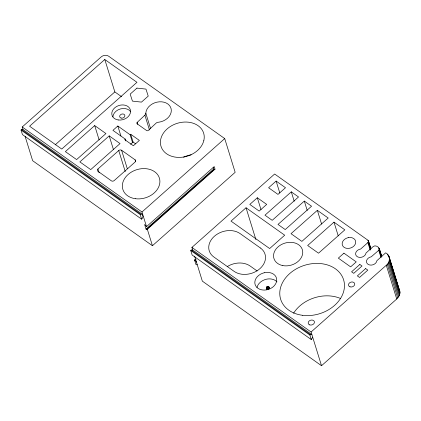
<?xml version="1.0" encoding="UTF-8"?>
<svg xmlns="http://www.w3.org/2000/svg" width="421" height="421" viewBox="0 0 421 421"><rect width="100%" height="100%" fill="white"/><g stroke="black" fill="none" stroke-linecap="round" stroke-linejoin="round"><path stroke-width="0.63" d="M388.983 256.263L399.787 291.085C400.46 294.053 398.934 297.063 396.735 298.994L321.523 365.723L311.087 331.995L386.294 265.267C390.451 262.241 390.677 255.11 385.678 252.821L376.874 260.715A5.315 4.089 -17.2 0 1 371.469 265.088A5.315 4.089 -17.2 0 1 366.47 261.62A5.315 4.089 -17.2 0 1 371.243 256.805L378.747 250.3C380.979 247.785 375.421 244.475 373.322 246.448L366.023 253.01A5.315 4.089 -17.2 0 1 360.834 257.363A5.315 4.089 -17.2 0 1 355.64 254.258A5.315 4.089 -17.2 0 1 359.739 249.258L360.592 249.074L367.891 242.596L368.533 241.354L367.949 240.238L274.639 174.015L191.908 247.416L192.707 250.011L311.887 334.59L310.44 334.621L191.26 250.037L190.745 250.495L192.15 255.026L311.329 339.61L312.682 337.153M145.834 113.312L145.866 112.639A12.983 9.988 -17.2 0 1 159.296 101.814A12.983 9.988 -17.2 0 1 171.31 110.76A12.983 9.988 -17.2 0 1 158.722 122.211L158.096 122.264A2.673 2.058 -17.2 0 0 156.112 123.132L148.387 130.357A1.237 0.953 -17.2 0 1 146.65 130.563L137.172 123.837A1.316 1.016 -17.2 0 1 137.178 122.4L144.892 115.17A3.379 2.6 -17.2 0 0 145.834 113.312L150.613 128.752M266.34 287.843C266.419 286.333 269.356 286.038 269.193 287.764C268.998 288.511 268.172 288.938 267.435 288.885C266.135 289.064 266.067 286.343 266.73 289.227M23.013 129.579L21.566 129.61L21.05 130.068L22.455 134.599L141.635 219.178L142.145 218.72L142.987 216.72L142.193 214.163L23.013 129.579L22.208 126.984L101.182 56.919A5.315 4.089 -17.2 0 1 108.56 56.151L224.719 138.588L235.16 172.315L152.428 245.717L32.649 160.711L25.149 136.488M104.797 59.487L29.591 126.216L61.75 149.045L136.962 82.311L104.797 59.487L114.838 91.915L121.627 96.735M55.162 144.866L114.838 91.915M94.699 125.584L65.371 151.613L76.606 159.585L105.939 133.562L94.699 125.584L99.14 139.93M132.536 142.535L130.126 134.752L117.822 126.021L112.933 130.357L125.237 139.088L125.795 140.882M109.197 135.872L79.864 161.896L90.72 169.6L120.048 143.577L109.197 135.872L113.444 149.592M125.237 139.088L124.674 139.588L133.357 145.75L139.372 140.414L130.689 134.252L130.126 134.752M135.067 159.812A2.058 1.584 -17.2 0 1 135.015 162.101L114.238 180.535A2.058 1.584 -17.2 0 1 111.376 180.835L97.898 171.268A2.058 1.584 -17.2 0 1 97.956 168.979L118.733 150.544A2.058 1.584 -17.2 0 1 121.59 150.25L135.067 159.812L135.641 161.664M130.578 144.266L133.099 142.035L130.689 134.252M146.519 226.635L144.603 224.493L146.019 229.071L146.519 229.429L147.324 229.219L215.01 169.163L214.21 166.579L146.519 226.635L141.988 211.989L224.719 138.588M141.635 219.178L140.23 214.647L140.746 214.189L142.193 214.163M146.019 229.071L213.71 169.016L213.179 167.3M146.519 229.429L214.21 169.368L215.01 169.163M246.043 207.769L230.997 221.114L269.65 248.543L284.696 235.197L246.043 207.769L255.889 239.57M257.326 197.759L249.8 204.432L259.178 211.084L266.698 204.411L257.326 197.759L260.999 209.626M276.129 181.077L268.603 187.75L277.981 194.402L285.501 187.729L276.129 181.077L279.802 192.944M197.233 264.63L196.439 264.835L195.944 264.488L194.544 259.952L195.523 259.083M194.544 259.952L195.039 260.304L196.018 259.436M291.29 191.839L264.967 215.194L272.203 220.33L298.526 196.975L291.29 191.839L294.19 201.206M304.315 201.08L277.992 224.44L285.228 229.571L311.551 206.216L304.315 201.08L307.214 210.453M317.345 210.326L291.016 233.681L301.873 241.386L328.196 218.031L317.345 210.326L321.597 224.067M333.985 222.141L307.662 245.496L318.518 253.2L344.841 229.845L333.985 222.141L338.242 235.881M311.329 339.61L309.924 335.074L310.44 334.621M191.26 250.037L192.707 250.011M213.71 169.016L214.21 169.368M133.099 142.035L135.651 143.845M257.126 270.966L250.195 266.046A18.598 14.309 -17.2 0 0 227.177 266.63M22.208 126.984L141.988 211.989M191.908 247.416L311.087 331.995M21.566 129.61L140.746 214.189M21.05 130.068L140.23 214.647M190.745 250.495L309.924 335.074M321.523 365.723L202.343 281.144L194.602 256.136M195.039 260.304L196.444 262.072M398.861 288.964L399.787 291.085M389.509 258.51L399.95 292.237M388.42 255.242L399.945 292.321M389.467 259.694L399.903 293.421M387.673 254.316L388.057 255.563M389.214 260.888L399.65 294.611M388.757 262.062L399.197 295.789M388.109 263.199L398.55 296.926M387.283 264.272L397.724 298M386.294 265.267L396.735 298.994M379.326 248.632L381.863 256.821M378.805 247.943L381.726 256.61M379.305 249.495L381.642 257.042M379.089 249.921L381.226 256.831M378.747 250.3L380.884 257.21M368.47 240.928L370.812 248.495M368.275 240.549L370.869 248.906M368.449 241.791L370.591 248.711M367.949 240.238L370.464 248.353M368.233 242.217L370.564 249.753M367.891 242.596L370.222 250.132M268.872 286.859L269.256 288.096M268.745 286.769L269.324 288.627M268.609 286.696L269.182 288.553M268.456 286.638L269.03 288.496M268.288 286.601L268.866 288.453M268.119 286.575L268.882 289.053M267.94 286.575L268.709 289.048M267.761 286.585L268.524 289.064M267.577 286.617L268.345 289.095M267.403 286.669L268.172 289.143M267.23 286.738L267.998 289.211M267.072 286.817L267.835 289.295M266.919 286.917L267.493 288.769M266.782 287.022L267.356 288.88M266.661 287.143L267.235 289.001M266.556 287.275L267.13 289.132M266.472 287.411L267.046 289.269M266.404 287.554L266.788 288.79M266.361 287.701L266.746 288.938M144.892 115.17L149.481 129.994M137.178 122.4L137.751 124.253M117.822 126.021L120.916 136.015M147.324 229.219L152.428 245.717M121.59 150.25L127.326 168.779M118.733 150.544L125.232 171.547M97.956 168.979L99.103 172.684M379.126 248.253L381.563 256.294M256.989 287.485A11.162 8.588 -17.2 0 1 264.925 279.628L266.272 279.249A11.162 8.588 -17.2 0 1 270.371 278.923L271.687 279.097A11.162 8.588 -17.2 0 1 276.96 281.86M293.579 313.24A32.949 25.349 -17.2 0 1 340.236 298.357M183.572 157.18A22.318 17.172 -17.2 0 1 191.118 154.839M112.896 116.806A9.567 7.362 -17.2 0 1 120.406 108.944A9.567 7.362 -17.2 0 1 130.731 111.781M203.827 140.535L203.517 141.645A22.318 17.172 -17.2 0 1 186.298 156.449L184.935 156.775A22.318 17.172 -17.2 0 1 160.406 142.603A22.318 17.172 -17.2 0 1 184.293 122.069A22.318 17.172 -17.2 0 1 203.827 140.535M136.946 88.105L130.178 94.109L132.436 101.114L141.461 102.114L148.229 96.109L145.971 89.105L136.946 88.105M343.931 253.163L338.326 258.131L350.63 266.867L356.234 261.894L343.931 253.163M359.85 264.462L351.577 271.803L353.751 273.34L362.023 266.004L359.85 264.462M365.638 268.572L357.366 275.908L359.539 277.45L367.812 270.108L365.638 268.572M264.262 272.766L262.915 273.145A11.162 8.588 -17.2 0 0 256.589 287.117A11.162 8.588 -17.2 0 0 274.297 285.717A11.162 8.588 -17.2 0 0 269.682 272.608L268.366 272.44A11.162 8.588 -17.2 0 0 264.262 272.766M348.293 237.649L347.451 237.854A6.91 5.315 -17.2 0 0 342.236 242.917A6.91 5.315 -17.2 0 0 345.488 248.032L347.051 248.385A6.91 5.315 -17.2 0 0 355.166 244.359A6.91 5.315 -17.2 0 0 352.388 237.886L351.63 237.67A6.91 5.315 -17.2 0 0 348.293 237.649M260.42 247.995L240.154 233.618A18.598 14.309 -17.2 0 0 214.331 236.307A18.598 14.309 -17.2 0 0 213.831 256.973L234.097 271.356A18.598 14.309 -17.2 0 0 259.92 268.661A18.598 14.309 -17.2 0 0 260.42 247.995M309.693 324.88A3.189 2.452 -17.2 0 0 314.445 322.223A3.189 2.452 -17.2 0 0 309.798 320.544A3.189 2.452 -17.2 0 0 309.693 324.88M349.998 286.812A3.189 2.452 -17.2 0 0 354.745 284.154A3.189 2.452 -17.2 0 0 350.104 282.475A3.189 2.452 -17.2 0 0 349.998 286.812M302.573 315.308A32.949 25.349 -17.2 0 0 343.668 279.997A32.949 25.349 -17.2 0 0 290.122 273.203A32.949 25.349 -17.2 0 0 302.573 315.308M282.807 265.588A14.882 11.451 -17.2 0 0 302.588 250.627A14.882 11.451 -17.2 0 0 279.023 246.075A14.882 11.451 -17.2 0 0 282.807 265.588M135.451 198.717A19.129 14.719 -17.2 0 0 159.464 178.325A19.129 14.719 -17.2 0 0 128.437 174.205A19.129 14.719 -17.2 0 0 135.451 198.717M118.196 119.964A9.567 7.362 -17.2 0 0 130.378 109.902A9.567 7.362 -17.2 0 0 114.949 107.629A9.567 7.362 -17.2 0 0 118.196 119.964M121.169 118.08A2.658 2.042 -17.2 0 0 124.879 115.575A2.658 2.042 -17.2 0 0 120.785 114.533A2.658 2.042 -17.2 0 0 121.169 118.08"/></g></svg>
